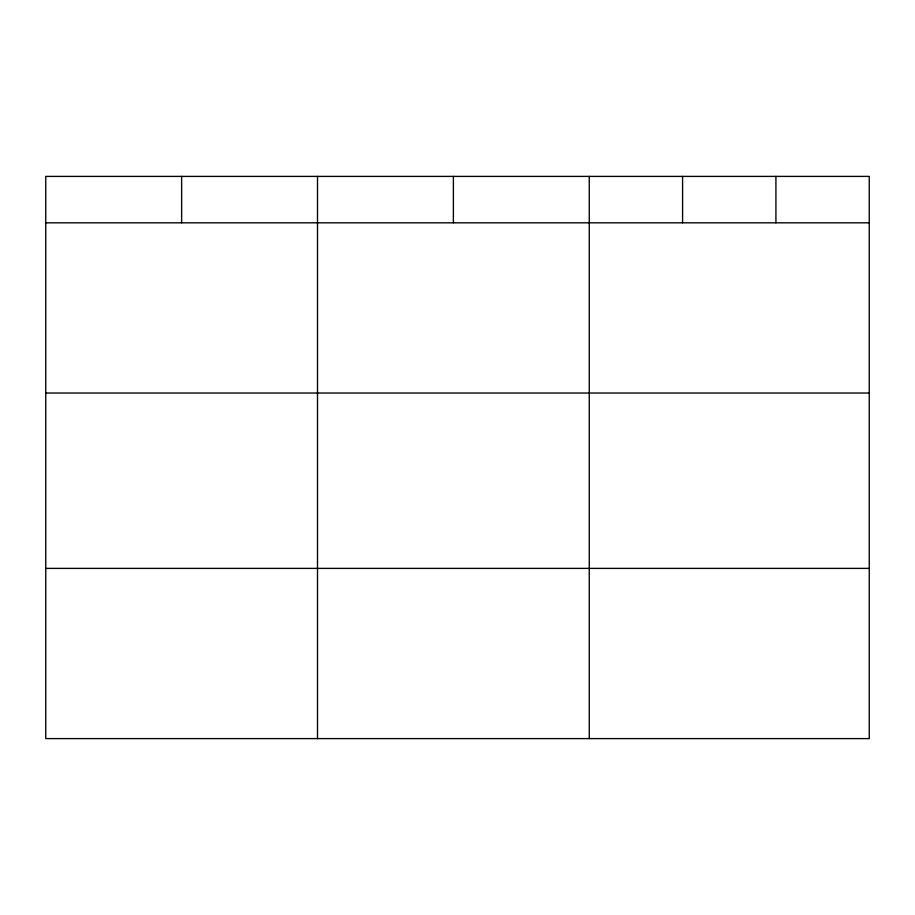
<?xml version="1.0" encoding="UTF-8"?>
<svg xmlns="http://www.w3.org/2000/svg" width="915" height="915" viewBox="0 0 915 915"><rect width="100%" height="100%" fill="white"/><g stroke="black" fill="none" stroke-linecap="round" stroke-linejoin="round"><path stroke-width="1.37" d="M869.25 393.027L869.25 176.401L45.75 176.401L45.75 738.599L869.25 738.599L869.25 393.027L45.75 393.027M45.75 222.814L869.25 222.814M45.75 568.387L869.25 568.387M775.92 176.401L775.92 222.814M682.59 176.401L682.59 222.814M589.26 176.401L589.26 738.599M453.382 176.401L453.382 222.814M317.505 176.401L317.505 738.599M181.628 176.401L181.628 222.814"/></g></svg>
